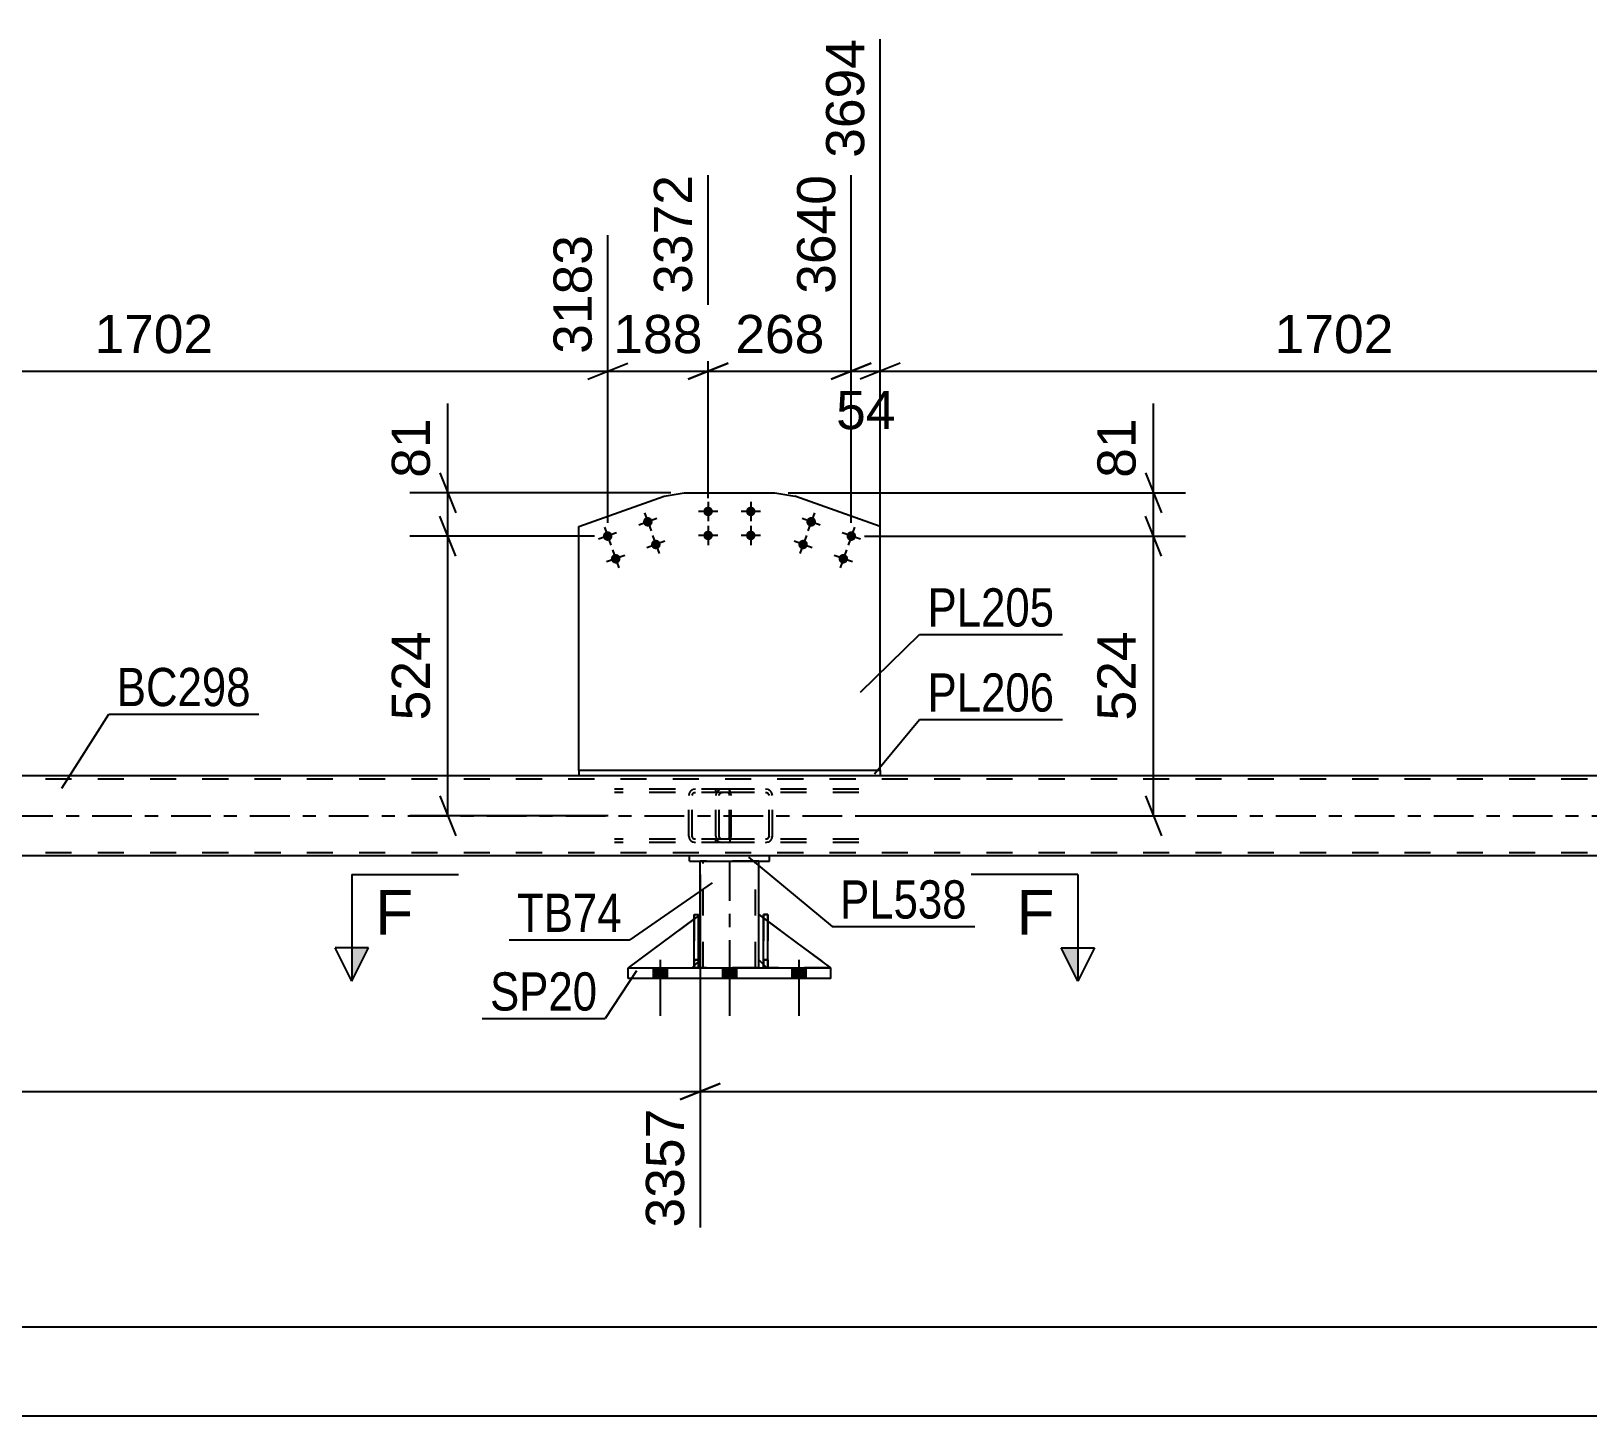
# Model space of a CAD drawing. Header units: millimetres. Extents: x -109 to 732, y -404 to 190.
# Drawn here: x 4.4 to 121.1, y -274.6 to -170.8 of the extents above; entities that cross this region are included whole.
import ezdxf

# ---------------------------------------------------------------- set-up
doc = ezdxf.new("R2010")
doc.units = ezdxf.units.MM
doc.linetypes.add('DXK_LINE_DOT2', pattern=[3.9198, 1.9599, -1.9599])
doc.linetypes.add('DXK_LINE_DOT3', pattern=[5.9187, 2.979, -0.9799, 0.9799, -0.9799])
doc.styles.add('Arial', font='ARIAL.TTF', dxfattribs={"height": 0.2})
doc.styles.add('Arial Narrow', font='ARIALN.TTF', dxfattribs={"height": 0.2})

# ---------------------------------------------------------------- blocks, each defined once
blk = doc.blocks.new('Part-717262461-3542 - 3396')
at = {"color": 7, "linetype": 'DXK_LINE_DOT2'}
for p, q in [((58.97, -240.41), (58.97, -237.01)), ((58.97, -237.01), (64.36, -241.01)), ((59.57, -241.01), (58.97, -240.41)), ((64.36, -241.01), (59.57, -241.01))]:
    blk.add_line(p, q, dxfattribs=at)
blk = doc.blocks.new('Part-717262461-3470 - 3396')
at = {"color": 2, "linetype": 'Continuous'}
for p, q in [((54.12, -241.01), (54.12, -237.01)), ((54.12, -237.01), (54.44, -237.01)), ((54.44, -241.01), (54.44, -237.01)), ((54.12, -241.01), (54.12, -241.01)), ((54.44, -241.01), (54.12, -241.01))]:
    blk.add_line(p, q, dxfattribs=at)
at = {"color": 7, "linetype": 'DXK_LINE_DOT2'}
for p, q in [((54.12, -237.01), (54.12, -240.41)), ((54.44, -240.41), (54.44, -237.01)), ((54.12, -240.41), (54.12, -241.01)), ((54.12, -240.41), (54.44, -240.41)), ((54.44, -241.01), (54.44, -240.41)), ((54.12, -241.01), (54.12, -241.01)), ((54.12, -241.01), (54.12, -241.01)), ((54.44, -241.01), (54.44, -241.01))]:
    blk.add_line(p, q, dxfattribs=at)
blk = doc.blocks.new('Part-717262461-3543 - 3396')
at = {"color": 2, "linetype": 'Continuous'}
for p, q in [((58.97, -240.41), (58.97, -237.01)), ((58.97, -237.01), (59.32, -237.27)), ((64.36, -241.01), (59.64, -237.51)), ((59.32, -240.76), (58.97, -240.41))]:
    blk.add_line(p, q, dxfattribs=at)
at = {"color": 7, "linetype": 'DXK_LINE_DOT2'}
for p, q in [((59.64, -237.51), (59.32, -237.27)), ((59.32, -240.76), (59.57, -241.01)), ((59.57, -241.01), (64.36, -241.01))]:
    blk.add_line(p, q, dxfattribs=at)
blk = doc.blocks.new('Part-717262461-3545 - 3396')
at = {"color": 2, "linetype": 'Continuous'}
for p, q in [((54.12, -237.34), (49.16, -241.01)), ((54.56, -237.01), (54.44, -237.1)), ((54.56, -240.41), (54.56, -237.01)), ((54.56, -240.41), (54.44, -240.53)), ((54.56, -240.41), (54.56, -240.41)), ((54.12, -240.85), (53.96, -241.01))]:
    blk.add_line(p, q, dxfattribs=at)
at = {"color": 7, "linetype": 'DXK_LINE_DOT2'}
for p, q in [((54.44, -237.1), (54.12, -237.34)), ((54.56, -240.41), (54.56, -237.01)), ((54.56, -240.41), (53.96, -241.01)), ((49.16, -241.01), (49.16, -241.01)), ((49.16, -241.01), (53.96, -241.01)), ((54.44, -240.53), (54.12, -240.85))]:
    blk.add_line(p, q, dxfattribs=at)
blk = doc.blocks.new('Part-717262461-3499 - 3396')
at = {"color": 7, "linetype": 'DXK_LINE_DOT2'}
for p, q in [((54.12, -237.01), (54.44, -237.01)), ((54.12, -240.41), (54.12, -237.01)), ((54.12, -237.01), (54.12, -241.01)), ((54.44, -237.01), (54.44, -240.41)), ((54.44, -241.01), (54.44, -237.1)), ((54.44, -240.41), (54.12, -240.41)), ((54.12, -241.01), (54.12, -240.41)), ((54.44, -240.41), (54.44, -241.01)), ((54.44, -241.01), (54.12, -241.01)), ((54.44, -241.01), (54.44, -241.01))]:
    blk.add_line(p, q, dxfattribs=at)
blk = doc.blocks.new('Part-717262461-3438 - 3396')
at = {"color": 7, "linetype": 'DXK_LINE_DOT2'}
for p, q in [((59.64, -237.01), (59.32, -237.01)), ((59.32, -240.41), (59.32, -237.01)), ((59.32, -237.01), (59.32, -241.01)), ((59.64, -237.01), (59.64, -240.41)), ((59.64, -241.01), (59.64, -237.01)), ((59.64, -240.41), (59.32, -240.41)), ((59.32, -241.01), (59.32, -240.41)), ((59.64, -240.41), (59.64, -241.01)), ((59.64, -241.01), (59.32, -241.01)), ((59.64, -241.01), (59.64, -241.01))]:
    blk.add_line(p, q, dxfattribs=at)
blk = doc.blocks.new('Part-717262461-3567 - 3396')
at = {"color": 2, "linetype": 'Continuous'}
for p, q in [((59.32, -241.01), (59.32, -237.01)), ((59.32, -237.01), (59.64, -237.01)), ((59.64, -241.01), (59.64, -237.01)), ((59.32, -241.01), (59.32, -241.01)), ((59.64, -241.01), (59.32, -241.01))]:
    blk.add_line(p, q, dxfattribs=at)
at = {"color": 7, "linetype": 'DXK_LINE_DOT2'}
for p, q in [((59.32, -237.01), (59.32, -240.41)), ((59.64, -240.41), (59.64, -237.01)), ((59.32, -240.41), (59.32, -241.01)), ((59.32, -240.41), (59.64, -240.41)), ((59.64, -241.01), (59.64, -240.41)), ((59.32, -241.01), (59.32, -241.01)), ((59.32, -241.01), (59.32, -241.01)), ((59.64, -241.01), (59.64, -241.01))]:
    blk.add_line(p, q, dxfattribs=at)
blk = doc.blocks.new('Part-717262461-3573 - 3396')
at = {"color": 2, "linetype": 'Continuous'}
for p, q in [((54.56, -237.01), (54.56, -233.01)), ((58.96, -237.01), (58.96, -233.01)), ((54.56, -241.01), (54.56, -240.41)), ((58.96, -241.01), (58.96, -240.41))]:
    blk.add_line(p, q, dxfattribs=at)
at = {"color": 7, "linetype": 'DXK_LINE_DOT2'}
for p, q in [((58.96, -233.01), (54.56, -233.01)), ((54.8, -241.01), (54.8, -233.01)), ((58.72, -241.01), (58.72, -233.01)), ((54.56, -240.41), (54.56, -237.01)), ((58.96, -240.41), (58.96, -237.01)), ((58.96, -241.01), (54.56, -241.01))]:
    blk.add_line(p, q, dxfattribs=at)
at = {"color": 7, "linetype": 'DXK_LINE_DOT3'}
blk.add_line((56.76, -233.01), (56.76, -241.01), dxfattribs=at)
blk = doc.blocks.new('Part-717262461-3531 - 3396')
at = {"color": 7, "linetype": 'DXK_LINE_DOT2'}
for p, q in [((56.24, -227.61), (56.04, -227.64)), ((66.47, -227.61), (56.24, -227.61)), ((59.67, -227.64), (59.47, -227.61)), ((55.77, -227.9), (55.73, -228.09)), ((55.73, -231.13), (55.73, -228.09)), ((55.98, -228.09), (56, -228)), ((55.98, -231.13), (55.98, -228.09)), ((56, -228), (56.06, -227.92)), ((56.06, -227.92), (56.14, -227.87)), ((56.14, -227.87), (56.24, -227.85)), ((66.47, -227.85), (56.24, -227.85)), ((59.47, -227.85), (59.57, -227.87)), ((59.57, -227.87), (59.65, -227.92)), ((59.65, -227.92), (59.71, -228)), ((59.71, -228), (59.73, -228.09)), ((59.73, -231.13), (59.73, -228.09)), ((59.98, -228.09), (59.95, -227.9)), ((59.98, -231.13), (59.98, -228.09)), ((55.73, -231.13), (55.77, -231.31)), ((56, -231.22), (55.98, -231.13)), ((59.73, -231.13), (59.71, -231.22)), ((59.95, -231.31), (59.98, -231.13)), ((56.06, -231.3), (56, -231.22)), ((56.04, -231.57), (56.24, -231.61)), ((56.14, -231.35), (56.06, -231.3)), ((56.24, -231.37), (56.14, -231.35)), ((66.47, -231.37), (56.24, -231.37)), ((66.47, -231.61), (56.24, -231.61)), ((59.57, -231.35), (59.47, -231.37)), ((59.47, -231.61), (59.67, -231.57)), ((59.65, -231.3), (59.57, -231.35)), ((59.71, -231.22), (59.65, -231.3))]:
    blk.add_line(p, q, dxfattribs=at)
for centre, start, end in [((56.22, -228.11), 110.7583, 155.68), ((59.49, -228.11), 24.32, 69.2417), ((56.22, -231.11), 204.32, 249.2417), ((59.49, -231.11), 290.7583, 335.68)]:
    blk.add_arc(centre, 0.496, start, end, dxfattribs=at)
blk = doc.blocks.new('Part-717262461-3536 - 3396')
at = {"color": 2, "linetype": 'Continuous'}
for p, q in [((49.16, -241.81), (49.16, -241.01)), ((49.16, -241.01), (64.36, -241.01)), ((64.36, -241.81), (64.36, -241.01)), ((64.36, -241.81), (49.16, -241.81))]:
    blk.add_line(p, q, dxfattribs=at)
blk = doc.blocks.new('Part-717262461-3544 - 3396')
at = {"color": 7, "linetype": 'DXK_LINE_DOT2'}
for p, q in [((54.56, -237.01), (49.16, -241.01)), ((54.56, -240.41), (54.56, -237.01)), ((54.56, -237.01), (54.56, -240.41)), ((53.96, -241.01), (54.56, -240.41)), ((54.56, -240.41), (53.96, -241.01)), ((54.56, -240.41), (54.56, -240.41)), ((49.16, -241.01), (53.96, -241.01))]:
    blk.add_line(p, q, dxfattribs=at)
blk = doc.blocks.new('Part-717262461-3578 - 3396')
at = {"color": 2, "linetype": 'Continuous'}
for p, q in [((59.76, -232.61), (53.76, -232.61)), ((53.76, -233.01), (53.76, -232.61)), ((53.76, -233.01), (59.76, -233.01)), ((59.76, -233.01), (59.76, -232.61))]:
    blk.add_line(p, q, dxfattribs=at)
blk = doc.blocks.new('Bolt-717262461-3636 - 3396')
at = {"linetype": 'Continuous'}
for points in [[(51.04, -241.81), (52.08, -241.81), (52.08, -241.01), (51.04, -241.01)], [(51.04, -241.81), (52.08, -241.81), (52.08, -241.01), (51.04, -241.01)], [(51.04, -241.81), (52.08, -241.81), (52.08, -241.01), (51.04, -241.01)], [(56.24, -241.81), (57.28, -241.81), (57.28, -241.01), (56.24, -241.01)], [(56.24, -241.81), (57.28, -241.81), (57.28, -241.01), (56.24, -241.01)], [(61.44, -241.81), (62.48, -241.81), (62.48, -241.01), (61.44, -241.01)], [(61.44, -241.81), (62.48, -241.81), (62.48, -241.01), (61.44, -241.01)], [(61.44, -241.81), (62.48, -241.81), (62.48, -241.01), (61.44, -241.01)]]:
    blk.add_hatch(color=1, dxfattribs=at).paths.add_polyline_path(points)
at = {"color": 1, "linetype": 'Continuous'}
for p, q in [((51.56, -240.41), (51.56, -244.61)), ((51.56, -240.41), (51.56, -244.61)), ((51.56, -240.41), (51.56, -244.61)), ((56.76, -240.41), (56.76, -244.61)), ((56.76, -240.41), (56.76, -244.61)), ((61.96, -240.41), (61.96, -244.61)), ((61.96, -240.41), (61.96, -244.61)), ((61.96, -240.41), (61.96, -244.61)), ((51.04, -241.01), (51.04, -241.81)), ((51.04, -241.01), (51.04, -241.81)), ((51.04, -241.01), (51.04, -241.81)), ((52.08, -241.01), (52.08, -241.81)), ((52.08, -241.01), (52.08, -241.81)), ((52.08, -241.01), (52.08, -241.81)), ((56.24, -241.01), (56.24, -241.81)), ((56.24, -241.01), (56.24, -241.81)), ((57.28, -241.01), (57.28, -241.81)), ((57.28, -241.01), (57.28, -241.81)), ((61.44, -241.01), (61.44, -241.81)), ((61.44, -241.01), (61.44, -241.81)), ((61.44, -241.01), (61.44, -241.81)), ((62.48, -241.01), (62.48, -241.81)), ((62.48, -241.01), (62.48, -241.81)), ((62.48, -241.01), (62.48, -241.81))]:
    blk.add_line(p, q, dxfattribs=at)
blk = doc.blocks.new('Part-717262461-3643 - 3396')
at = {"color": 7, "linetype": 'DXK_LINE_DOT2'}
for p, q in [((56.63, -227.61), (48.13, -227.61)), ((54.22, -227.61), (54.03, -227.64)), ((55.73, -227.85), (55.73, -227.61)), ((56.73, -227.64), (56.63, -227.61)), ((56.82, -227.75), (56.73, -227.64)), ((56.63, -227.85), (48.13, -227.85)), ((53.75, -227.9), (53.72, -228.09)), ((53.72, -231.13), (53.72, -228.09)), ((53.97, -228.09), (53.99, -228)), ((53.97, -231.13), (53.97, -228.09)), ((53.99, -228), (54.04, -227.92)), ((54.04, -227.92), (54.12, -227.87)), ((54.12, -227.87), (54.22, -227.85)), ((56.63, -227.85), (56.68, -227.87)), ((56.68, -227.87), (56.72, -227.92)), ((56.72, -227.92), (56.75, -228)), ((56.75, -228), (56.76, -228.09)), ((56.76, -231.13), (56.76, -228.09)), ((56.87, -227.9), (56.82, -227.75)), ((56.89, -228.09), (56.87, -227.9)), ((56.89, -231.13), (56.89, -228.09)), ((53.72, -231.13), (53.75, -231.31)), ((53.99, -231.22), (53.97, -231.13)), ((56.76, -231.13), (56.75, -231.22)), ((56.87, -231.31), (56.89, -231.13)), ((56.63, -231.37), (48.13, -231.37)), ((56.63, -231.61), (48.13, -231.61)), ((54.04, -231.3), (53.99, -231.22)), ((54.03, -231.57), (54.22, -231.61)), ((54.12, -231.35), (54.04, -231.3)), ((54.22, -231.37), (54.12, -231.35)), ((55.73, -231.61), (55.73, -231.37)), ((56.68, -231.35), (56.63, -231.37)), ((56.63, -231.61), (56.73, -231.57)), ((56.72, -231.3), (56.68, -231.35)), ((56.75, -231.22), (56.72, -231.3)), ((56.73, -231.57), (56.82, -231.47)), ((56.82, -231.47), (56.87, -231.31))]:
    blk.add_line(p, q, dxfattribs=at)
for centre, start, end in [((54.2, -228.1), 111.1513, 156.1049), ((54.2, -231.11), 203.8951, 248.8487)]:
    blk.add_arc(centre, 0.492, start, end, dxfattribs=at)
blk = doc.blocks.new('Part-717262461-3672 - 3396')
at = {"color": 7, "linetype": 'DXK_LINE_DOT2'}
for p, q in [((618.92, -226.85), (-44.3, -226.85)), ((68.07, -226.61), (45.46, -226.61)), ((618.92, -232.37), (-44.3, -232.37)), ((59.76, -232.61), (53.76, -232.61))]:
    blk.add_line(p, q, dxfattribs=at)
at = {"color": 2, "linetype": 'Continuous'}
for p, q in [((45.46, -226.61), (-20.44, -226.61)), ((133.97, -226.61), (68.07, -226.61)), ((53.76, -232.61), (-44.3, -232.61)), ((224.03, -232.61), (59.76, -232.61))]:
    blk.add_line(p, q, dxfattribs=at)
at = {"color": 7, "linetype": 'DXK_LINE_DOT3'}
blk.add_line((-44.3, -229.61), (618.92, -229.61), dxfattribs=at)
blk = doc.blocks.new('Part-717262461-3686 - 3396')
at = {"color": 2, "linetype": 'Continuous'}
for p, q in [((68.07, -226.21), (45.46, -226.21)), ((45.46, -226.21), (45.46, -226.61)), ((68.07, -226.21), (68.07, -226.61)), ((68.07, -226.61), (45.46, -226.61))]:
    blk.add_line(p, q, dxfattribs=at)
blk = doc.blocks.new('Part-717262461-3717 - 3396')
at = {"color": 2, "linetype": 'Continuous'}
for p, q in [((51.87, -205.64), (53.36, -205.38)), ((53.36, -205.38), (60.16, -205.38)), ((60.16, -205.38), (61.66, -205.64)), ((45.46, -207.91), (51.87, -205.64)), ((68.07, -207.92), (61.66, -205.64)), ((45.46, -226.21), (45.46, -207.91)), ((68.07, -226.21), (68.07, -207.92))]:
    blk.add_line(p, q, dxfattribs=at)
at = {"color": 7, "linetype": 'DXK_LINE_DOT2'}
blk.add_line((68.07, -226.21), (45.46, -226.21), dxfattribs=at)
blk = doc.blocks.new('Bolt-717262461-3718 - 3396')
at = {"linetype": 'Continuous'}
for points in [[(50.98, -207.44, -1), (50.3, -207.68, -1)], [(47.97, -208.51, -1), (47.29, -208.75, -1)], [(51.58, -209.14, -1), (50.9, -209.38, -1)], [(48.57, -210.21, -1), (47.89, -210.45, -1)]]:
    blk.add_hatch(color=1, dxfattribs=at).paths.add_polyline_path(points)
at = {"color": 1, "linetype": 'Continuous'}
for p, q in [((51.32, -207.32), (49.96, -207.8)), ((50.4, -206.88), (50.88, -208.24)), ((48.3, -208.39), (46.95, -208.87)), ((47.39, -207.95), (47.87, -209.31)), ((51, -208.58), (51.48, -209.94)), ((48.91, -210.09), (47.55, -210.57)), ((47.99, -209.65), (48.47, -211.01)), ((51.92, -209.02), (50.56, -209.5))]:
    blk.add_line(p, q, dxfattribs=at)
blk = doc.blocks.new('Bolt-717262461-3719 - 3396')
at = {"linetype": 'Continuous'}
for points in [[(55.52, -206.78, -1), (54.8, -206.78, -1)], [(58.72, -206.78, -1), (58, -206.78, -1)], [(55.52, -208.58, -1), (54.8, -208.58, -1)], [(58.72, -208.58, -1), (58, -208.58, -1)]]:
    blk.add_hatch(color=1, dxfattribs=at).paths.add_polyline_path(points)
at = {"color": 1, "linetype": 'Continuous'}
for p, q in [((55.16, -206.06), (55.16, -207.5)), ((58.36, -206.06), (58.36, -207.5)), ((55.88, -206.78), (54.44, -206.78)), ((59.08, -206.78), (57.64, -206.78)), ((55.88, -208.58), (54.44, -208.58)), ((55.16, -207.86), (55.16, -209.3)), ((59.08, -208.58), (57.64, -208.58)), ((58.36, -207.86), (58.36, -209.3))]:
    blk.add_line(p, q, dxfattribs=at)
blk = doc.blocks.new('Bolt-717262461-3720 - 3396')
at = {"linetype": 'Continuous'}
for points in [[(63.23, -207.68, -1), (62.55, -207.44, -1)], [(62.62, -209.38, -1), (61.95, -209.14, -1)], [(66.24, -208.75, -1), (65.56, -208.51, -1)], [(65.64, -210.45, -1), (64.96, -210.21, -1)]]:
    blk.add_hatch(color=1, dxfattribs=at).paths.add_polyline_path(points)
at = {"color": 1, "linetype": 'Continuous'}
for p, q in [((63.56, -207.81), (62.21, -207.32)), ((63.13, -206.89), (62.65, -208.24)), ((62.53, -208.58), (62.04, -209.94)), ((66.58, -208.87), (65.22, -208.39)), ((66.14, -207.96), (65.66, -209.31)), ((62.96, -209.5), (61.61, -209.02)), ((65.98, -210.57), (64.62, -210.09)), ((65.54, -209.65), (65.06, -211.01))]:
    blk.add_line(p, q, dxfattribs=at)
blk = doc.blocks.new('StraightDimension-717262461-4184 - 3396')
at = {"color": 7, "linetype": 'Continuous'}
for p, q in [((68.07, -225.21), (68.07, -171.36)), ((65.9, -207.63), (65.9, -181.56)), ((64.4, -196.86), (67.4, -195.66)), ((69.57, -195.66), (66.57, -196.86)), ((65.9, -196.26), (68.07, -196.26))]:
    blk.add_line(p, q, dxfattribs=at)
at = {"color": 0, "linetype": 'Continuous'}
blk.add_wipeout([(67.47, -170.76), (63.27, -170.76), (63.27, -180.86), (67.47, -180.86)], dxfattribs=at)
at = {"color": 3, "linetype": 'Continuous', "style": 'Arial'}
blk.add_text('3694', height=2.865, rotation=90.0002, dxfattribs=at).set_placement((66.87, -180.26))
at = {"color": 0}
blk.add_wipeout([(69.81, -201.21), (69.81, -197.01), (64.16, -197.01), (64.16, -201.21)], dxfattribs=at)
at = {"color": 3, "style": 'Arial'}
blk.add_text('54', height=2.865, dxfattribs=at).set_placement((64.76, -200.61))
blk = doc.blocks.new('StraightDimension-717262461-4029 - 3396')
at = {"color": 7, "linetype": 'Continuous'}
for p, q in [((-56.4, -233.61), (-56.4, -253.8)), ((54.56, -234.01), (54.56, -260.48)), ((-54.9, -249.68), (-57.9, -250.88)), ((53.06, -250.88), (56.06, -249.68)), ((-56.4, -250.28), (54.56, -250.28))]:
    blk.add_line(p, q, dxfattribs=at)
at = {"color": 0}
blk.add_wipeout([(4.13, -249.53), (4.13, -245.33), (-5.96, -245.33), (-5.96, -249.53)], dxfattribs=at)
at = {"color": 3, "style": 'Arial'}
blk.add_text('3357', height=2.865, dxfattribs=at).set_placement((-5.36, -248.93))
at = {"color": 0, "linetype": 'Continuous'}
for points in [[(-57, -250.98), (-61.2, -250.98), (-61.2, -254.4), (-57, -254.4)], [(53.96, -250.98), (49.76, -250.98), (49.76, -261.08), (53.96, -261.08)]]:
    blk.add_wipeout(points, dxfattribs=at)
at = {"color": 3, "linetype": 'Continuous', "style": 'Arial'}
for s, height, p in [('0', 2.87, (-57.6, -253.8)), ('3357', 2.865, (53.36, -260.48))]:
    blk.add_text(s, height=height, rotation=90.0002, dxfattribs=at).set_placement(p)
blk = doc.blocks.new('StraightDimension-717262461-4038 - 3396')
at = {"color": 7, "linetype": 'Continuous'}
for p, q in [((54.56, -234.01), (54.56, -260.48)), ((224.83, -234.01), (224.83, -260.48)), ((56.06, -249.68), (53.06, -250.88)), ((223.33, -250.88), (226.33, -249.68)), ((54.56, -250.28), (224.83, -250.28))]:
    blk.add_line(p, q, dxfattribs=at)
at = {"color": 0}
blk.add_wipeout([(144.75, -249.53), (144.75, -245.33), (134.65, -245.33), (134.65, -249.53)], dxfattribs=at)
at = {"color": 3, "style": 'Arial'}
blk.add_text('4257', height=2.865, dxfattribs=at).set_placement((135.25, -248.93))
at = {"color": 0, "linetype": 'Continuous'}
blk.add_wipeout([(224.23, -250.98), (220.03, -250.98), (220.03, -261.08), (224.23, -261.08)], dxfattribs=at)
at = {"color": 3, "linetype": 'Continuous', "style": 'Arial'}
blk.add_text('7613', height=2.865, rotation=90.0002, dxfattribs=at).set_placement((223.63, -260.48))
blk = doc.blocks.new('StraightDimension-717262461-4072 - 3396')
at = {"color": 7, "linetype": 'Continuous'}
blk.add_line((-57.2, -274.61), (619.72, -274.61), dxfattribs=at)
blk = doc.blocks.new('StraightDimension-717262461-4177 - 3396')
at = {"color": 7, "linetype": 'Continuous'}
for p, q in [((68.07, -225.21), (68.07, -171.36)), ((136.14, -217.15), (136.14, -186.06)), ((69.57, -195.66), (66.57, -196.86)), ((134.64, -196.86), (137.64, -195.66)), ((68.07, -196.26), (136.14, -196.26))]:
    blk.add_line(p, q, dxfattribs=at)
at = {"color": 0}
blk.add_wipeout([(107.15, -195.51), (107.15, -191.31), (97.05, -191.31), (97.05, -195.51)], dxfattribs=at)
at = {"color": 3, "style": 'Arial'}
blk.add_text('1702', height=2.865, dxfattribs=at).set_placement((97.65, -194.91))
at = {"color": 0, "linetype": 'Continuous'}
blk.add_wipeout([(135.54, -185.46), (131.34, -185.46), (131.34, -195.56), (135.54, -195.56)], dxfattribs=at)
at = {"color": 3, "linetype": 'Continuous', "style": 'Arial'}
blk.add_text('5396', height=2.865, rotation=90.0002, dxfattribs=at).set_placement((134.94, -194.96))
blk = doc.blocks.new('StraightDimension-717262461-4191 - 3396')
at = {"color": 7, "linetype": 'Continuous'}
for p, q in [((55.16, -205.78), (55.16, -181.56)), ((65.9, -207.63), (65.9, -181.56)), ((53.66, -196.86), (56.66, -195.66)), ((67.4, -195.66), (64.4, -196.86)), ((55.16, -196.26), (65.9, -196.26))]:
    blk.add_line(p, q, dxfattribs=at)
at = {"color": 0}
blk.add_wipeout([(64.47, -195.51), (64.47, -191.31), (56.6, -191.31), (56.6, -195.51)], dxfattribs=at)
at = {"color": 3, "style": 'Arial'}
blk.add_text('268', height=2.865, dxfattribs=at).set_placement((57.2, -194.91))
at = {"color": 0, "linetype": 'Continuous'}
blk.add_wipeout([(65.3, -180.96), (61.1, -180.96), (61.1, -191.06), (65.3, -191.06)], dxfattribs=at)
at = {"color": 3, "linetype": 'Continuous', "style": 'Arial'}
blk.add_text('3640', height=2.865, rotation=90.0002, dxfattribs=at).set_placement((64.7, -190.46))
blk = doc.blocks.new('StraightDimension-717262461-4200 - 3396')
at = {"color": 7, "linetype": 'Continuous'}
for p, q in [((55.16, -205.78), (55.16, -181.56)), ((47.63, -207.63), (47.63, -186.06)), ((46.13, -196.86), (49.13, -195.66)), ((56.66, -195.66), (53.66, -196.86)), ((47.63, -196.26), (55.16, -196.26))]:
    blk.add_line(p, q, dxfattribs=at)
at = {"color": 0}
blk.add_wipeout([(55.33, -195.51), (55.33, -191.31), (47.46, -191.31), (47.46, -195.51)], dxfattribs=at)
at = {"color": 3, "style": 'Arial'}
blk.add_text('188', height=2.865, dxfattribs=at).set_placement((48.06, -194.91))
at = {"color": 0, "linetype": 'Continuous'}
blk.add_wipeout([(54.56, -180.96), (50.36, -180.96), (50.36, -191.06), (54.56, -191.06)], dxfattribs=at)
at = {"color": 3, "linetype": 'Continuous', "style": 'Arial'}
blk.add_text('3372', height=2.865, rotation=90.0002, dxfattribs=at).set_placement((53.96, -190.46))
blk = doc.blocks.new('StraightDimension-717262461-4209 - 3396')
at = {"color": 7, "linetype": 'Continuous'}
for p, q in [((-20.44, -225.21), (-20.44, -171.36)), ((47.63, -207.63), (47.63, -186.06)), ((-18.94, -195.66), (-21.94, -196.86)), ((46.13, -196.86), (49.13, -195.66)), ((-20.44, -196.26), (47.63, -196.26))]:
    blk.add_line(p, q, dxfattribs=at)
at = {"color": 0}
blk.add_wipeout([(18.64, -195.51), (18.64, -191.31), (8.54, -191.31), (8.54, -195.51)], dxfattribs=at)
at = {"color": 3, "style": 'Arial'}
blk.add_text('1702', height=2.865, dxfattribs=at).set_placement((9.14, -194.91))
at = {"color": 0, "linetype": 'Continuous'}
blk.add_wipeout([(47.03, -185.46), (42.83, -185.46), (42.83, -195.56), (47.03, -195.56)], dxfattribs=at)
at = {"color": 3, "linetype": 'Continuous', "style": 'Arial'}
blk.add_text('3183', height=2.865, rotation=90.0002, dxfattribs=at).set_placement((46.43, -194.96))
blk = doc.blocks.new('StraightDimension-717262461-4534 - 3396')
at = {"color": 7, "linetype": 'Continuous'}
blk.add_line((-56.4, -267.94), (618.92, -267.94), dxfattribs=at)
blk = doc.blocks.new('StraightDimension-717262461-18574 - 3396')
at = {"color": 7, "linetype": 'Continuous'}
for p, q in [((35.65, -205.38), (35.65, -198.69)), ((35.65, -205.38), (35.65, -198.69)), ((35.05, -203.88), (36.25, -206.88)), ((52.36, -205.38), (32.8, -205.38)), ((35.65, -208.63), (35.65, -205.38)), ((36.25, -210.13), (35.05, -207.13)), ((46.63, -208.63), (32.8, -208.63))]:
    blk.add_line(p, q, dxfattribs=at)
at = {"color": 0}
blk.add_wipeout([(34.9, -199.21), (30.7, -199.21), (30.7, -204.86), (34.9, -204.86)], dxfattribs=at)
at = {"color": 3, "style": 'Arial'}
blk.add_text('81', height=2.865, rotation=90.0002, dxfattribs=at).set_placement((34.3, -204.26))
blk = doc.blocks.new('StraightDimension-717262461-18575 - 3396')
at = {"color": 7, "linetype": 'Continuous'}
for p, q in [((36.25, -210.13), (35.05, -207.13)), ((46.63, -208.63), (32.8, -208.63)), ((35.65, -229.61), (35.65, -208.63)), ((35.05, -228.11), (36.25, -231.11)), ((47.67, -229.61), (32.8, -229.61))]:
    blk.add_line(p, q, dxfattribs=at)
at = {"color": 0}
blk.add_wipeout([(34.9, -215.18), (30.7, -215.18), (30.7, -223.05), (34.9, -223.05)], dxfattribs=at)
at = {"color": 3, "style": 'Arial'}
blk.add_text('524', height=2.865, rotation=90.0002, dxfattribs=at).set_placement((34.3, -222.45))
blk = doc.blocks.new('StraightDimension-717262461-18601 - 3396')
at = {"color": 7, "linetype": 'Continuous'}
for p, q in [((88.57, -205.38), (88.57, -198.69)), ((88.57, -205.38), (88.57, -198.69)), ((87.97, -203.88), (89.17, -206.88)), ((61.16, -205.38), (90.97, -205.38)), ((88.57, -208.63), (88.57, -205.38)), ((89.17, -210.13), (87.97, -207.13)), ((66.9, -208.63), (90.97, -208.63))]:
    blk.add_line(p, q, dxfattribs=at)
at = {"color": 0}
blk.add_wipeout([(87.82, -199.21), (83.62, -199.21), (83.62, -204.86), (87.82, -204.86)], dxfattribs=at)
at = {"color": 3, "style": 'Arial'}
blk.add_text('81', height=2.865, rotation=90.0002, dxfattribs=at).set_placement((87.22, -204.26))
blk = doc.blocks.new('StraightDimension-717262461-18602 - 3396')
at = {"color": 7, "linetype": 'Continuous'}
for p, q in [((89.17, -210.13), (87.97, -207.13)), ((66.9, -208.63), (90.97, -208.63)), ((88.57, -229.61), (88.57, -208.63)), ((87.97, -228.11), (89.17, -231.11)), ((66.9, -229.61), (90.97, -229.61))]:
    blk.add_line(p, q, dxfattribs=at)
at = {"color": 0}
blk.add_wipeout([(87.82, -215.19), (83.62, -215.19), (83.62, -223.06), (87.82, -223.06)], dxfattribs=at)
at = {"color": 3, "style": 'Arial'}
blk.add_text('524', height=2.865, rotation=90.0002, dxfattribs=at).set_placement((87.22, -222.46))
blk = doc.blocks.new('Mark-717262461-3569 - 3396')
at = {"color": 30, "linetype": 'Continuous'}
for p in [(55.46, -234.62), (40.23, -238.91)]:
    blk.add_line(p, (49.28, -238.91), dxfattribs=at)
at = {"color": 0}
blk.add_wipeout([(48.68, -238.31), (48.68, -235.31), (40.83, -235.31), (40.83, -238.31)], dxfattribs=at)
blk.add_wipeout([(48.68, -238.31), (48.68, -235.31), (40.83, -235.31), (40.83, -238.31)], dxfattribs=at)
at = {"color": 3, "style": 'Arial Narrow'}
blk.add_text('TB74', height=2.863, dxfattribs=at).set_placement((40.83, -238.31))
blk = doc.blocks.new('Mark-717262461-3532 - 3396')
at = {"color": 30, "linetype": 'Continuous'}
for p in [(49.8, -241.23), (38.21, -244.81)]:
    blk.add_line(p, (47.45, -244.81), dxfattribs=at)
at = {"color": 0}
blk.add_wipeout([(46.85, -244.21), (46.85, -241.21), (38.81, -241.21), (38.81, -244.21)], dxfattribs=at)
blk.add_wipeout([(46.85, -244.21), (46.85, -241.21), (38.81, -241.21), (38.81, -244.21)], dxfattribs=at)
at = {"color": 3, "style": 'Arial Narrow'}
blk.add_text('SP20', height=2.863, dxfattribs=at).set_placement((38.81, -244.21))
blk = doc.blocks.new('Mark-717262461-3574 - 3396')
at = {"color": 30, "linetype": 'Continuous'}
for p, q in [((58.19, -232.7), (64.46, -237.91)), ((64.46, -237.91), (75.16, -237.91))]:
    blk.add_line(p, q, dxfattribs=at)
at = {"color": 0}
blk.add_wipeout([(74.56, -237.31), (74.56, -234.31), (65.06, -234.31), (65.06, -237.31)], dxfattribs=at)
blk.add_wipeout([(74.56, -237.31), (74.56, -234.31), (65.06, -234.31), (65.06, -237.31)], dxfattribs=at)
at = {"color": 3, "style": 'Arial Narrow'}
blk.add_text('PL538', height=2.863, dxfattribs=at).set_placement((65.06, -237.31))
blk = doc.blocks.new('Mark-717262461-3682 - 3396')
at = {"color": 30, "linetype": 'Continuous'}
for p, q in [((67.63, -226.47), (71.02, -222.39)), ((71.02, -222.39), (81.73, -222.39))]:
    blk.add_line(p, q, dxfattribs=at)
at = {"color": 0}
blk.add_wipeout([(81.13, -221.79), (81.13, -218.79), (71.62, -218.79), (71.62, -221.79)], dxfattribs=at)
blk.add_wipeout([(81.13, -221.79), (81.13, -218.79), (71.62, -218.79), (71.62, -221.79)], dxfattribs=at)
at = {"color": 3, "style": 'Arial Narrow'}
blk.add_text('PL206', height=2.863, dxfattribs=at).set_placement((71.62, -221.79))
blk = doc.blocks.new('Mark-717262461-3713 - 3396')
at = {"color": 30, "linetype": 'Continuous'}
for p, q in [((66.59, -220.34), (71.02, -216.01)), ((71.02, -216.01), (81.73, -216.01))]:
    blk.add_line(p, q, dxfattribs=at)
at = {"color": 0}
blk.add_wipeout([(81.13, -215.41), (81.13, -212.41), (71.62, -212.41), (71.62, -215.41)], dxfattribs=at)
blk.add_wipeout([(81.13, -215.41), (81.13, -212.41), (71.62, -212.41), (71.62, -215.41)], dxfattribs=at)
at = {"color": 3, "style": 'Arial Narrow'}
blk.add_text('PL205', height=2.863, dxfattribs=at).set_placement((71.62, -215.41))
blk = doc.blocks.new('SectionMark-717262461-4614 - 3396')
at = {"linetype": 'Continuous'}
for points in [[(28.44, -239.51), (29.69, -239.51), (28.44, -242.01)], [(81.64, -239.51), (82.89, -239.51), (82.89, -242.01)]]:
    blk.add_hatch(color=6, dxfattribs=at).paths.add_polyline_path(points)
at = {"color": 6, "linetype": 'Continuous'}
for p, q in [((28.44, -234.01), (36.44, -234.01)), ((28.44, -234.01), (28.44, -242.01)), ((82.89, -234.01), (74.89, -234.01)), ((82.89, -234.01), (82.89, -242.01)), ((28.44, -242.01), (27.19, -239.51)), ((29.69, -239.51), (27.19, -239.51)), ((28.44, -242.01), (29.69, -239.51)), ((81.64, -239.51), (84.14, -239.51)), ((82.89, -242.01), (81.64, -239.51)), ((84.14, -239.51), (82.89, -242.01))]:
    blk.add_line(p, q, dxfattribs=at)
at = {"color": 0, "linetype": 'Continuous'}
for points in [[(33.04, -238.51), (33.04, -235.01), (30.19, -235.01), (30.19, -238.51)], [(81.14, -238.51), (81.14, -235.01), (78.29, -235.01), (78.29, -238.51)]]:
    blk.add_wipeout(points, dxfattribs=at)
at = {"color": 3, "linetype": 'Continuous', "style": 'Arial'}
for p in [(30.19, -238.51), (78.29, -238.51)]:
    blk.add_text('F', height=3.34, dxfattribs=at).set_placement(p)
blk = doc.blocks.new('Mark-717262461-18489 - 3396')
at = {"color": 30, "linetype": 'Continuous'}
for p, q in [((6.7, -227.53), (10.22, -221.98)), ((10.22, -221.98), (21.47, -221.98))]:
    blk.add_line(p, q, dxfattribs=at)
at = {"color": 0}
blk.add_wipeout([(20.87, -221.38), (20.87, -218.38), (10.82, -218.38), (10.82, -221.38)], dxfattribs=at)
blk.add_wipeout([(20.87, -221.38), (20.87, -218.38), (10.82, -218.38), (10.82, -221.38)], dxfattribs=at)
at = {"color": 3, "style": 'Arial Narrow'}
blk.add_text('BC298', height=2.863, dxfattribs=at).set_placement((10.82, -221.38))

msp = doc.modelspace()

# ---------------------------------------------------------------- block references
for name in ['Part-717262461-3717 - 3396', 'Bolt-717262461-3719 - 3396', 'Bolt-717262461-3718 - 3396', 'Bolt-717262461-3720 - 3396', 'Part-717262461-3686 - 3396', 'Part-717262461-3672 - 3396', 'Part-717262461-3643 - 3396', 'Part-717262461-3531 - 3396', 'Part-717262461-3578 - 3396', 'Part-717262461-3573 - 3396', 'Part-717262461-3545 - 3396', 'Part-717262461-3544 - 3396', 'Part-717262461-3470 - 3396', 'Part-717262461-3499 - 3396', 'Part-717262461-3542 - 3396', 'Part-717262461-3543 - 3396', 'Part-717262461-3438 - 3396', 'Part-717262461-3567 - 3396', 'Bolt-717262461-3636 - 3396', 'Part-717262461-3536 - 3396']:
    msp.add_blockref(name, (0, 0))

# ---------------------------------------------------------------- next in the draw order: block references
for name in ['StraightDimension-717262461-4184 - 3396', 'StraightDimension-717262461-4029 - 3396']:
    msp.add_blockref(name, (0, 0))

# ---------------------------------------------------------------- next in the draw order: block references
for name in ['StraightDimension-717262461-4177 - 3396', 'StraightDimension-717262461-4038 - 3396']:
    msp.add_blockref(name, (0, 0))

# ---------------------------------------------------------------- next in the draw order: block references
for name in ['StraightDimension-717262461-4191 - 3396', 'StraightDimension-717262461-4072 - 3396']:
    msp.add_blockref(name, (0, 0))

# ---------------------------------------------------------------- next in the draw order: block references
for name in ['StraightDimension-717262461-4200 - 3396', 'StraightDimension-717262461-18601 - 3396', 'StraightDimension-717262461-4534 - 3396']:
    msp.add_blockref(name, (0, 0))

# ---------------------------------------------------------------- next in the draw order: block references
for name in ['StraightDimension-717262461-4209 - 3396', 'StraightDimension-717262461-18602 - 3396', 'Mark-717262461-3574 - 3396', 'Mark-717262461-3569 - 3396', 'Mark-717262461-3532 - 3396']:
    msp.add_blockref(name, (0, 0))

# ---------------------------------------------------------------- next in the draw order: block references
for name in ['StraightDimension-717262461-18574 - 3396', 'Mark-717262461-18489 - 3396', 'Mark-717262461-3682 - 3396', 'SectionMark-717262461-4614 - 3396']:
    msp.add_blockref(name, (0, 0))

# ---------------------------------------------------------------- next in the draw order: block references
for name in ['StraightDimension-717262461-18575 - 3396', 'Mark-717262461-3713 - 3396']:
    msp.add_blockref(name, (0, 0))

doc.saveas('drawing.dxf')
